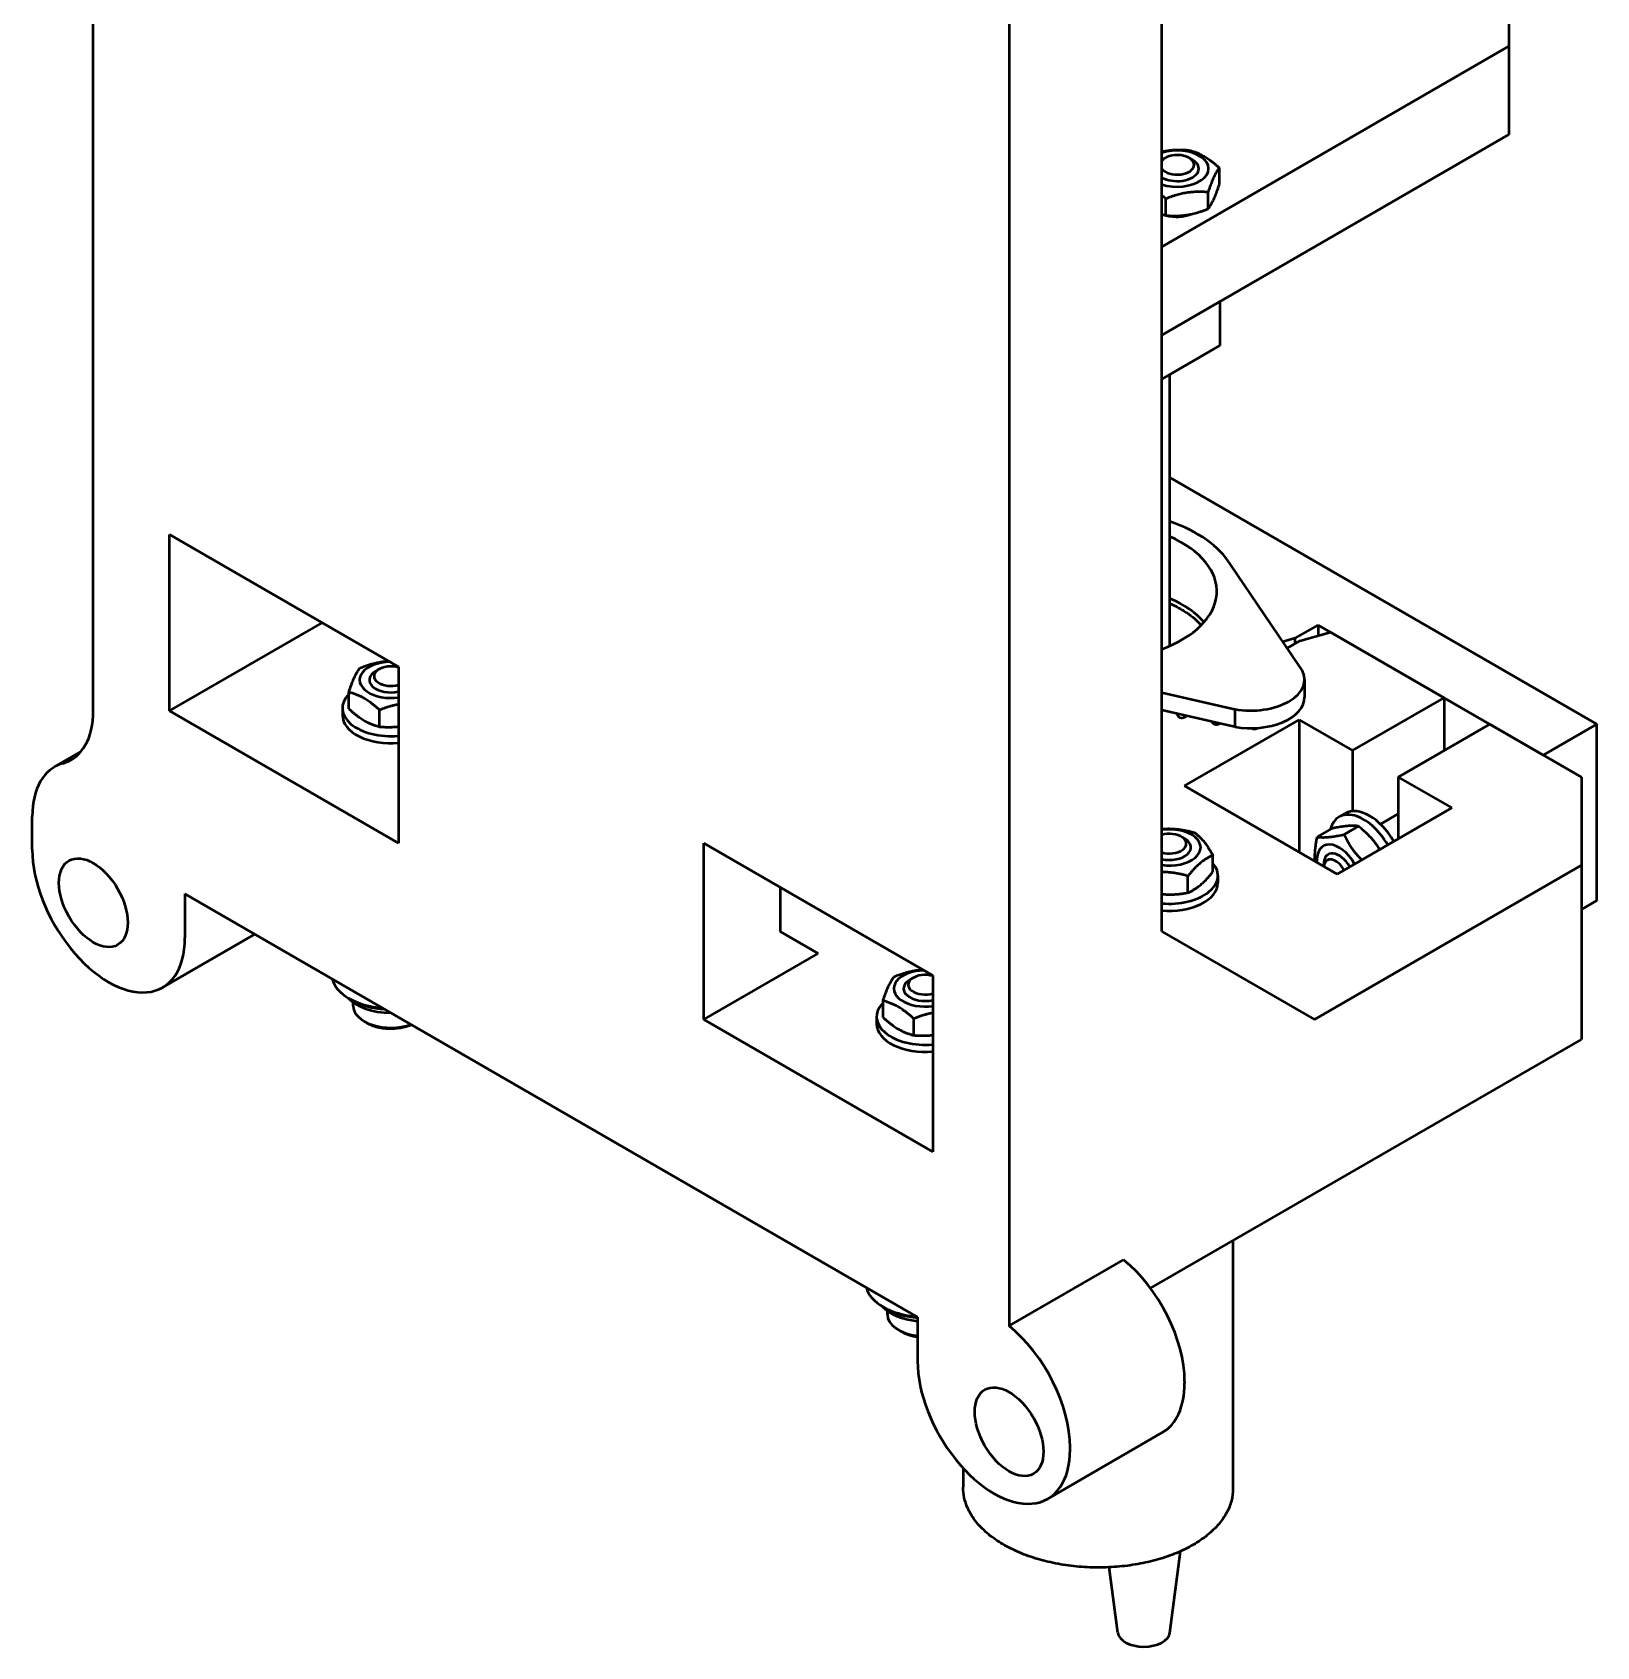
# Model space of a CAD drawing. Header units: millimetres. Extents: x -1205 to 1680, y -1175 to 1188.
# Drawn here: x 1204.1 to 1349.1, y 317.7 to 467.2 of the extents above; entities that cross this region are included whole.
import ezdxf

# ---------------------------------------------------------------- set-up
doc = ezdxf.new("R2010")
doc.units = ezdxf.units.MM
doc.header["$LTSCALE"] = 4
doc.layers.add('Visible (ISO)', color=7, linetype='Continuous', lineweight=50)

msp = doc.modelspace()

# ---------------------------------------------------------------- linework, layer by layer
at = {"layer": 'Visible (ISO)'}
for p, q in [((1209.805, 404.38), (1209.805, 545.556)), ((1294.657, 504.566), (1294.657, 347.39)), ((1308.799, 383.929), (1308.799, 484.358)), ((1340.973, 471.614), (1340.973, 465.899)), ((1340.973, 465.899), (1308.799, 447.324)), ((1340.973, 465.899), (1340.973, 457.734)), ((1340.973, 457.734), (1308.799, 439.159)), ((1309.124, 455.558), (1308.82, 455.383)), ((1311.345, 455.558), (1311.649, 455.383)), ((1314.138, 453.096), (1314.138, 454.632)), ((1309.189, 450.238), (1309.189, 451.774)), ((1313.092, 450.842), (1313.092, 452.378)), ((1314.193, 442.272), (1308.799, 439.159)), ((1314.193, 442.272), (1314.193, 438.19)), ((1314.193, 438.19), (1308.799, 435.076)), ((1309.557, 410.372), (1309.557, 435.513)), ((1349.105, 403.116), (1309.557, 425.949)), ((1216.876, 404.341), (1216.876, 420.671)), ((1216.876, 420.671), (1238.089, 408.423)), ((1321.542, 408.521), (1315.163, 417.919)), ((1216.876, 404.341), (1231.018, 412.506)), ((1321.174, 411.077), (1323.295, 412.302)), ((1321.598, 410.832), (1324.427, 411.649)), ((1323.295, 412.302), (1344.155, 400.258)), ((1323.295, 412.302), (1323.295, 411.322)), ((1324.427, 411.649), (1334.962, 405.566)), ((1321.174, 411.077), (1320.031, 410.747)), ((1321.598, 410.832), (1320.431, 410.158)), ((1321.174, 410.587), (1321.174, 411.077)), ((1236.271, 408.207), (1235.968, 408.032)), ((1238.089, 408.423), (1238.089, 392.094)), ((1321.825, 408.105), (1321.542, 408.521)), ((1322.042, 407.263), (1322.042, 405.63)), ((1233.478, 404.537), (1233.478, 406.074)), ((1308.799, 406.037), (1314.863, 404.665)), ((1326.477, 400.667), (1334.962, 405.566)), ((1334.962, 405.566), (1334.962, 400.667)), ((1238.089, 392.094), (1216.876, 404.341)), ((1232.882, 404.603), (1232.882, 403.95)), ((1236.336, 402.887), (1236.336, 404.424)), ((1314.863, 403.032), (1308.799, 404.404)), ((1310.928, 403.768), (1311.12, 403.879)), ((1314.863, 404.665), (1315.584, 404.502)), ((1315.584, 404.502), (1315.584, 402.869)), ((1310.921, 397.401), (1321.527, 403.524)), ((1314.11, 403.156), (1314.168, 403.189)), ((1315.584, 402.869), (1314.863, 403.032)), ((1317.646, 402.747), (1317.679, 402.767)), ((1321.527, 403.524), (1326.477, 400.667)), ((1321.527, 403.524), (1321.527, 391.277)), ((1339.205, 403.116), (1330.72, 398.217)), ((1339.205, 403.116), (1347.69, 398.217)), ((1349.105, 403.116), (1344.155, 400.258)), ((1349.105, 386.786), (1349.105, 403.116)), ((1206.219, 399.16), (1208.63, 400.552)), ((1326.477, 400.667), (1326.477, 395.064)), ((1330.72, 398.217), (1335.67, 395.36)), ((1330.72, 398.217), (1330.72, 392.502)), ((1347.69, 398.217), (1347.69, 390.052)), ((1325.063, 389.236), (1310.921, 397.401)), ((1335.67, 395.36), (1325.063, 389.236)), ((1325.238, 394.533), (1325.804, 394.86)), ((1330.72, 394.811), (1329.069, 393.858)), ((1204.148, 391.481), (1204.148, 394.582)), ((1324.547, 393.446), (1323.216, 392.677)), ((1327.022, 393.667), (1325.691, 392.898)), ((1266.373, 375.764), (1266.373, 392.094)), ((1266.373, 392.094), (1287.586, 379.846)), ((1310.617, 392.694), (1310.921, 392.519)), ((1313.534, 389.432), (1313.534, 390.969)), ((1311.228, 387.516), (1311.228, 389.053)), ((1314.007, 389.089), (1314.007, 388.436)), ((1347.69, 390.052), (1322.942, 375.764)), ((1323.811, 389.959), (1323.811, 390.146)), ((1347.69, 390.052), (1347.69, 373.926)), ((1286.172, 348.207), (1218.29, 387.399)), ((1218.29, 387.399), (1218.29, 383.316)), ((1273.444, 388.011), (1273.444, 383.929)), ((1349.105, 386.786), (1347.69, 385.97)), ((1216.219, 378.738), (1224.754, 383.666)), ((1273.444, 383.929), (1276.98, 381.887)), ((1308.799, 383.929), (1322.942, 375.764)), ((1266.373, 375.764), (1276.98, 381.887)), ((1287.586, 379.846), (1287.586, 363.516)), ((1285.769, 379.63), (1285.465, 379.455)), ((1233.775, 377.56), (1233.493, 377.723)), ((1233.882, 377.029), (1233.882, 377.356)), ((1282.975, 375.96), (1282.975, 377.496)), ((1235.19, 375.437), (1234.907, 375.6)), ((1287.586, 363.516), (1266.373, 375.764)), ((1282.379, 376.025), (1282.379, 375.372)), ((1285.833, 374.31), (1285.833, 375.846)), ((1307.762, 350.874), (1347.69, 373.926)), ((1315.4, 355.284), (1315.4, 332.323)), ((1294.657, 347.39), (1305.264, 353.514)), ((1283.273, 348.983), (1282.99, 349.146)), ((1283.379, 348.452), (1283.379, 348.778)), ((1284.687, 346.86), (1284.404, 347.023)), ((1286.172, 348.207), (1286.172, 344.124)), ((1310.921, 342.248), (1310.921, 342.083)), ((1298.243, 331.382), (1308.85, 337.505)), ((1300.314, 335.959), (1300.314, 336.124)), ((1290.4, 334.207), (1290.4, 332.445)), ((1309.559, 318.977), (1310.533, 326.516)), ((1304.726, 318.977), (1303.943, 325.04))]:
    msp.add_line(p, q, dxfattribs=at)
for centre, start in [((1310.678, 404.201), 192.96332), ((1313.86, 403.589), 207.32103), ((1317.396, 403.18), 240.82451)]:
    msp.add_arc(centre, 0.5, start, 300, dxfattribs=at)
for centre, major_axis, start_param, end_param in [((1310.235, 454.566), (2.9, 0), 4.1947411, 8.3716295), ((1310.235, 454.917), (1.571, 0), 3.5601145, 9.0062561), ((1310.235, 454.566), (-2, 0), 5.4977871, 5.5126163), ((1310.235, 454.566), (2, 0), 3.9121617, 7.0685835), ((1310.193, 451.406), (-2.25, 0), 1.1227554, 2.192772), ((1302.9, 415.428), (13, 0), 0.338298, 1.0332083), ((1302.9, 415.428), (11, 0), 5.2784461, 7.204004), ((1302.9, 409.712), (11, 0), 0.4667396, 0.9208187), ((1237.382, 407.216), (-2.9, 0), 4.7465316, 8.1002947), ((1237.382, 407.566), (-1.571, 0), 4.2453787, 8.3209919), ((1237.382, 407.216), (-2, 0), 5.4977871, 8.2153488), ((1317.042, 407.263), (5, 0), 4.4164203, 6.579154), ((1237.382, 404.603), (-4.5, 0), 5.7625401, 8.0117704), ((1317.042, 405.63), (5, 0), 4.4164203, 6.2831853), ((1202.733, 408.463), (5, -8.66), 6.1412883, 7.0685835), ((1237.382, 403.95), (-4.5, 0), 0, 1.7285851), ((1211.219, 390.5), (-5, 8.66), 6.1412883, 7.0685835), ((1327.488, 390.636), (-2.25, 3.897), 4.712389, 6.8038306), ((1328.054, 390.962), (-2.25, 3.897), 4.712389, 6.2831853), ((1309.507, 391.702), (2.9, 0), 4.466076, 8.1002947), ((1309.507, 392.053), (1.571, 0), 4.2453787, 8.3209919), ((1309.507, 391.702), (2, 0), 4.3510219, 7.0685835), ((1325.225, 389.329), (-1.45, 2.511), 4.712389, 7.1477748), ((1211.219, 387.399), (5, -8.66), 3.9269908, 7.0685835), ((1309.507, 389.089), (4.5, 0), 4.5546002, 6.7456549), ((1325.225, 389.329), (-1, 1.732), 4.712389, 7.0685835), ((1324.922, 389.154), (-0.785, 1.36), 4.712389, 6.9408957), ((1309.507, 388.436), (4.5, 0), 4.5546002, 6.2831853), ((1286.879, 378.638), (-2.9, 0), 4.7465316, 8.1002947), ((1286.879, 378.989), (-1.571, 0), 4.2453787, 8.3209919), ((1237.382, 379.969), (-5.5, 0), 0.1418971, 1.4288993), ((1286.879, 378.638), (-2, 0), 5.4977871, 8.2153488), ((1237.382, 378.989), (4.5, 0), 3.6265456, 4.7067098), ((1237.382, 379.642), (-5.1, 0), 0.7853982, 1.4546054), ((1237.382, 377.029), (-3.5, 0), 0, 2.1255845), ((1286.879, 376.025), (-4.5, 0), 5.7625401, 8.0117704), ((1237.382, 376.703), (-3.1, 0), 0.7853982, 2.2268015), ((1286.879, 375.372), (-4.5, 0), 0, 1.7285851), ((1303.85, 346.331), (-5, 8.66), 3.9269908, 5.2964292), ((1286.879, 351.391), (-5.5, 0), 0.1418971, 1.4288993), ((1286.879, 350.411), (4.5, 0), 3.6265456, 4.5546002), ((1286.879, 351.065), (-5.1, 0), 0.7853982, 1.4316998), ((1286.879, 348.452), (-3.5, 0), 0, 1.3673656), ((1293.243, 340.207), (5, -8.66), 0.7853982, 2.1548366), ((1286.879, 348.125), (-3.1, 0), 0.7853982, 1.3406716), ((1293.243, 340.042), (5, -8.66), 3.9269908, 7.0685835), ((1303.85, 346.166), (5, -8.66), 0, 0.7853982), ((1307.143, 319.081), (-2.423, 0), 0.0743885, 3.0672041)]:
    msp.add_ellipse(centre, major_axis=major_axis, ratio=0.5773503, start_param=start_param, end_param=end_param, dxfattribs=at)
for centre in [(1209.805, 386.582), (1294.657, 337.592)]:
    msp.add_ellipse(centre, major_axis=(-2.25, 3.897), ratio=0.5773503, dxfattribs=at)
for points, weights in [([(1308.799, 456.133), (1309.958, 456.4), (1311.281, 456.282)], [1.07083129664, 1.09980565343, 1]), ([(1311.281, 456.282), (1312.709, 455.933), (1314.138, 454.632)], [1, 1.15470053838, 1]), ([(1314.138, 454.632), (1313.615, 453.982), (1313.092, 452.378)], [1, 1.15470053838, 1]), ([(1313.092, 450.842), (1313.615, 451.492), (1314.138, 453.096)], [1, 1.15470053838, 1]), ([(1309.189, 451.774), (1308.988, 451.957), (1308.799, 452.115)], [1, 1.01916874795, 1.0335871453]), ([(1313.092, 452.378), (1311.14, 452.553), (1309.189, 451.774)], [1, 1.15470053838, 1]), ([(1308.799, 450.347), (1308.988, 450.287), (1309.189, 450.238)], [1.0335871453, 1.01916874795, 1]), ([(1309.189, 450.238), (1311.14, 450.063), (1313.092, 450.842)], [1, 1.15470053838, 1]), ([(1233.478, 406.074), (1234.001, 407.677), (1234.524, 408.327)], [1, 1.15470053838, 1]), ([(1234.524, 408.327), (1235.926, 408.886), (1237.164, 408.957)], [1, 1.10644714158, 1.06640489056]), ([(1236.336, 404.424), (1234.907, 405.725), (1233.478, 406.074)], [1, 1.15470053838, 1]), ([(1233.478, 404.537), (1234.907, 403.236), (1236.336, 402.887)], [1, 1.15470053838, 1]), ([(1238.089, 404.947), (1237.274, 404.798), (1236.336, 404.424)], [1.07642091528, 1.06887172124, 1]), ([(1236.336, 402.887), (1237.274, 402.803), (1238.089, 402.906)], [1, 1.06887172124, 1.07642091528]), ([(1308.799, 393.415), (1310.228, 393.532), (1311.813, 393.08)], [1.05608059443, 1.11791152001, 1]), ([(1327.022, 393.667), (1326.197, 393.794), (1324.547, 393.446)], [1, 1.15470053838, 1]), ([(1329.004, 391.511), (1328.296, 392.662), (1327.022, 393.667)], [1.0586772248, 1.11535507165, 1]), ([(1311.813, 393.08), (1312.673, 392.501), (1313.534, 390.969)], [1, 1.15470053838, 1]), ([(1323.017, 390.417), (1322.931, 391.371), (1323.216, 392.677)], [1.06939789226, 1.10215185172, 1]), ([(1323.216, 392.677), (1324.041, 392.55), (1325.691, 392.898)], [1, 1.15470053838, 1]), ([(1325.691, 392.898), (1326.328, 391.526), (1327.332, 390.546)], [1, 1.11535507165, 1.0586772248]), ([(1313.534, 390.969), (1312.381, 390.487), (1311.228, 389.053)], [1, 1.15470053838, 1]), ([(1311.228, 389.053), (1309.931, 389.422), (1308.799, 389.414)], [1, 1.09443828418, 1.07357523053]), ([(1311.228, 387.516), (1312.381, 387.998), (1313.534, 389.432)], [1, 1.15470053838, 1]), ([(1308.799, 387.39), (1309.931, 387.272), (1311.228, 387.516)], [1.07357523053, 1.09443828418, 1]), ([(1284.021, 379.75), (1285.423, 380.309), (1286.662, 380.38)], [1, 1.10644714158, 1.06640489056]), ([(1282.975, 377.496), (1283.498, 379.099), (1284.021, 379.75)], [1, 1.15470053838, 1]), ([(1285.833, 375.846), (1284.404, 377.147), (1282.975, 377.496)], [1, 1.15470053838, 1]), ([(1282.975, 375.96), (1284.404, 374.658), (1285.833, 374.31)], [1, 1.15470053838, 1]), ([(1287.586, 376.37), (1286.772, 376.221), (1285.833, 375.846)], [1.07642091528, 1.06887172124, 1]), ([(1285.833, 374.31), (1286.772, 374.226), (1287.586, 374.328)], [1, 1.06887172124, 1.07642091528])]:
    msp.add_rational_spline(points, weights, degree=2, dxfattribs=at)
for points, knots in [([(1309.557, 414.291), (1310.105, 414.044), (1310.611, 413.767), (1311.61, 413.104), (1312.079, 412.706), (1312.46, 412.286)], [4.5887299, 4.5887299, 4.5887299, 4.5887299, 4.78219976, 4.78219976, 5.01544184, 5.01544184, 5.01544184, 5.01544184]), ([(1315.4, 332.323), (1315.4, 331.944), (1315.35, 331.565), (1315.154, 330.815), (1315.005, 330.444), (1314.61, 329.714), (1314.36, 329.356), (1313.763, 328.661), (1313.414, 328.325), (1312.626, 327.69), (1312.186, 327.391), (1311.23, 326.838), (1310.714, 326.585), (1309.621, 326.132), (1309.043, 325.931), (1307.843, 325.588), (1307.22, 325.445), (1305.944, 325.218), (1305.291, 325.135), (1303.972, 325.031), (1303.305, 325.009), (1301.974, 325.029), (1301.309, 325.07), (1299.999, 325.212), (1299.353, 325.315), (1298.095, 325.578), (1297.484, 325.74), (1296.31, 326.119), (1295.748, 326.337), (1294.688, 326.825), (1294.19, 327.095), (1293.271, 327.681), (1292.851, 327.997), (1292.102, 328.668), (1291.773, 329.022), (1291.219, 329.758), (1290.992, 330.138), (1290.681, 330.839), (1290.576, 331.155), (1290.436, 331.796), (1290.4, 332.121), (1290.4, 332.445)], [-0.802023, -0.802023, -0.802023, -0.802023, -0.6542022, -0.6542022, -0.503987, -0.503987, -0.3484192, -0.3484192, -0.1880851, -0.1880851, -0.025283, -0.025283, 0.1382008, 0.1382008, 0.3015575, 0.3015575, 0.4645999, 0.4645999, 0.6273578, 0.6273578, 0.7899299, 0.7899299, 0.9524679, 0.9524679, 1.1150769, 1.1150769, 1.277902, 1.277902, 1.4410243, 1.4410243, 1.6044182, 1.6044182, 1.7677405, 1.7677405, 1.929952, 1.929952, 2.0890295, 2.0890295, 2.2142966, 2.2142966, 2.3395636, 2.3395636, 2.3395636, 2.3395636])]:
    msp.add_open_spline(points, degree=3, knots=knots, dxfattribs=at)

doc.saveas('drawing.dxf')
